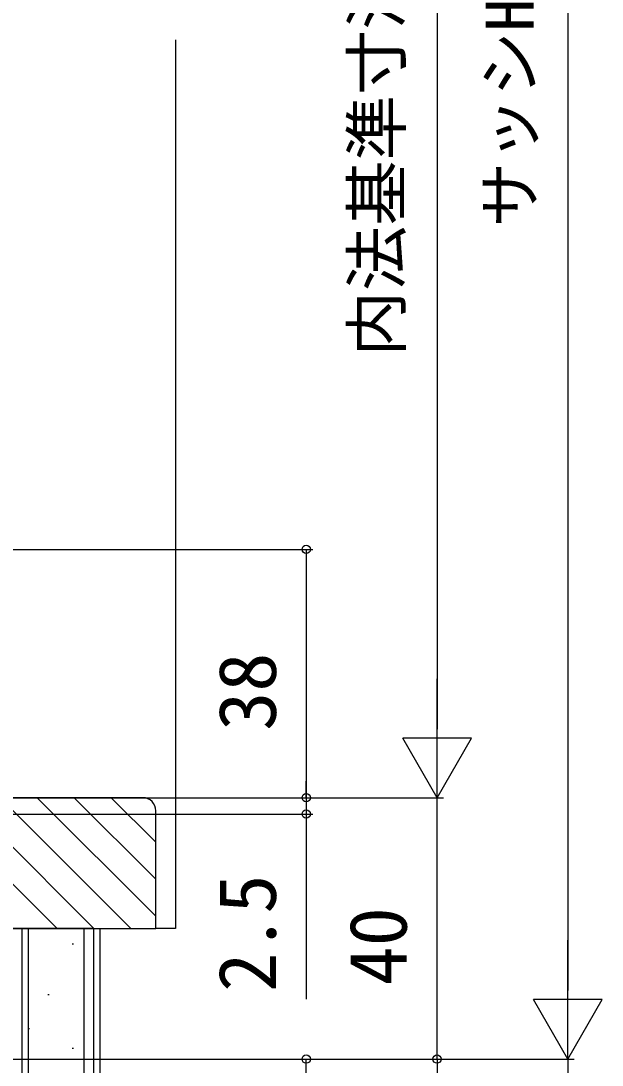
# Model space of a CAD drawing. Units: millimetres, scale not verified. Extents: x -525 to 525, y -783 to 778.
# Drawn here: x 5.4 to 94.3, y -43.6 to 116.2 of the extents above; entities that cross this region are included whole.
import ezdxf
from ezdxf.enums import TextEntityAlignment as Align

# ---------------------------------------------------------------- set-up
doc = ezdxf.new("R2010")
doc.units = ezdxf.units.MM
doc.header["$LTSCALE"] = 4
for name, color, linetype in [('0-7_YKK_D', 6, 'Continuous'), ('0-9_YSS_K', 3, 'Continuous'), ('0-A_YSS_KE', 3, 'Continuous')]:
    doc.layers.add(name, color=color, linetype=linetype)
doc.styles.add('ＭＳ ゴシック', font='')
doc.styles.get('ＭＳ ゴシック').set_extended_font_data('MS Gothic')

msp = doc.modelspace()

# ---------------------------------------------------------------- linework, layer by layer
at = {"layer": '0-7_YKK_D'}
for p, q in [((89.006, 248.8), (89.006, -32.2)), ((69.006, 218.8), (69.006, 7.8)), ((-79.687, 35.3), (50.006, 35.3)), ((49.006, 35.3), (49.006, -2.7)), ((69.006, -2.7), (69.006, 15.487)), ((69.006, -2.7), (63.756, 6.393)), ((74.256, 6.393), (63.756, 6.393)), ((69.006, -2.7), (74.256, 6.393)), ((49.006, -2.7), (49.006, -0.15)), ((-58.494, -2.7), (70.006, -2.7)), ((-58.494, -2.7), (50.006, -2.7)), ((49.006, -2.7), (49.006, -5.2)), ((69.006, -42.7), (69.006, -2.7)), ((-58.499, -5.2), (50.006, -5.2)), ((49.006, -5.2), (49.006, -33.527)), ((89.006, -42.7), (89.006, -24.513)), ((89.006, -42.7), (83.756, -33.607)), ((94.256, -33.607), (83.756, -33.607)), ((89.006, -42.7), (94.256, -33.607)), ((-80.894, -42.7), (90.006, -42.7)), ((-72.994, -42.7), (90.006, -42.7)), ((-72.994, -42.7), (70.006, -42.7)), ((-72.994, -42.7), (50.006, -42.7)), ((-72.994, -42.7), (70.006, -42.7)), ((49.006, -74.7), (49.006, -42.7)), ((69.006, -42.7), (69.006, -92.2)), ((89.006, -42.7), (89.006, -135.7))]:
    msp.add_line(p, q, dxfattribs=at)
for centre in [(49.006, 35.3), (49.006, -2.7), (49.006, -2.7), (49.006, -5.2), (49.006, -42.7), (69.006, -42.7), (69.006, -42.7)]:
    msp.add_circle(centre, 0.637, dxfattribs=at)
at = {"layer": '0-9_YSS_K'}
for p, q in [((29.006, 113.3), (29.006, -22.7)), ((-9.115, -2.7), (10.885, -22.7)), ((-3.458, -2.7), (16.542, -22.7)), ((2.199, -2.7), (22.199, -22.7)), ((7.856, -2.7), (25.998, -20.842)), ((13.512, -2.7), (25.998, -15.185)), ((19.169, -2.7), (25.998, -9.528)), ((5.497, -22.7), (5.497, -200.2)), ((14.997, -22.7), (14.997, -200.2)), ((17.497, -200.2), (17.497, -22.7)), ((29.006, -22.7), (26.008, -22.7)), ((13.196, -25.079), (13.396, -25.079)), ((9.466, -32.809), (9.666, -32.809)), ((6.482, -38.03), (6.682, -38.03)), ((13.196, -41.014), (13.396, -41.014))]:
    msp.add_line(p, q, dxfattribs=at)
at = {"layer": '0-A_YSS_KE'}
for p, q in [((24.001, -2.7), (-58.999, -2.7)), ((26.001, -22.7), (26.001, -4.7)), ((-72.999, -22.7), (26.001, -22.7)), ((6.497, -22.7), (6.497, -200.2))]:
    msp.add_line(p, q, dxfattribs=at)
msp.add_lwpolyline([(16.497, -200.2), (16.497, -22.7), (3.997, -22.7)], dxfattribs=at)
msp.add_arc((24.001, -4.7), 2, 0, 90, dxfattribs=at)

# ---------------------------------------------------------------- texts
at = {"layer": '0-7_YKK_D', "style": 'ＭＳ ゴシック'}
for s, height, p in [('内法基準寸法ｈ', 7.331, (65.643, 64.834)), ('サッシH', 7.331, (85.983, 84.578)), ('38', 8.798, (47.006, 7.539)), ('2.5', 8.798, (47.006, -32.414)), ('40', 8.798, (67.006, -31.427))]:
    msp.add_text(s, height=height, rotation=90, dxfattribs=at).set_placement(p, align=Align.BOTTOM_LEFT)

doc.saveas('drawing.dxf')
